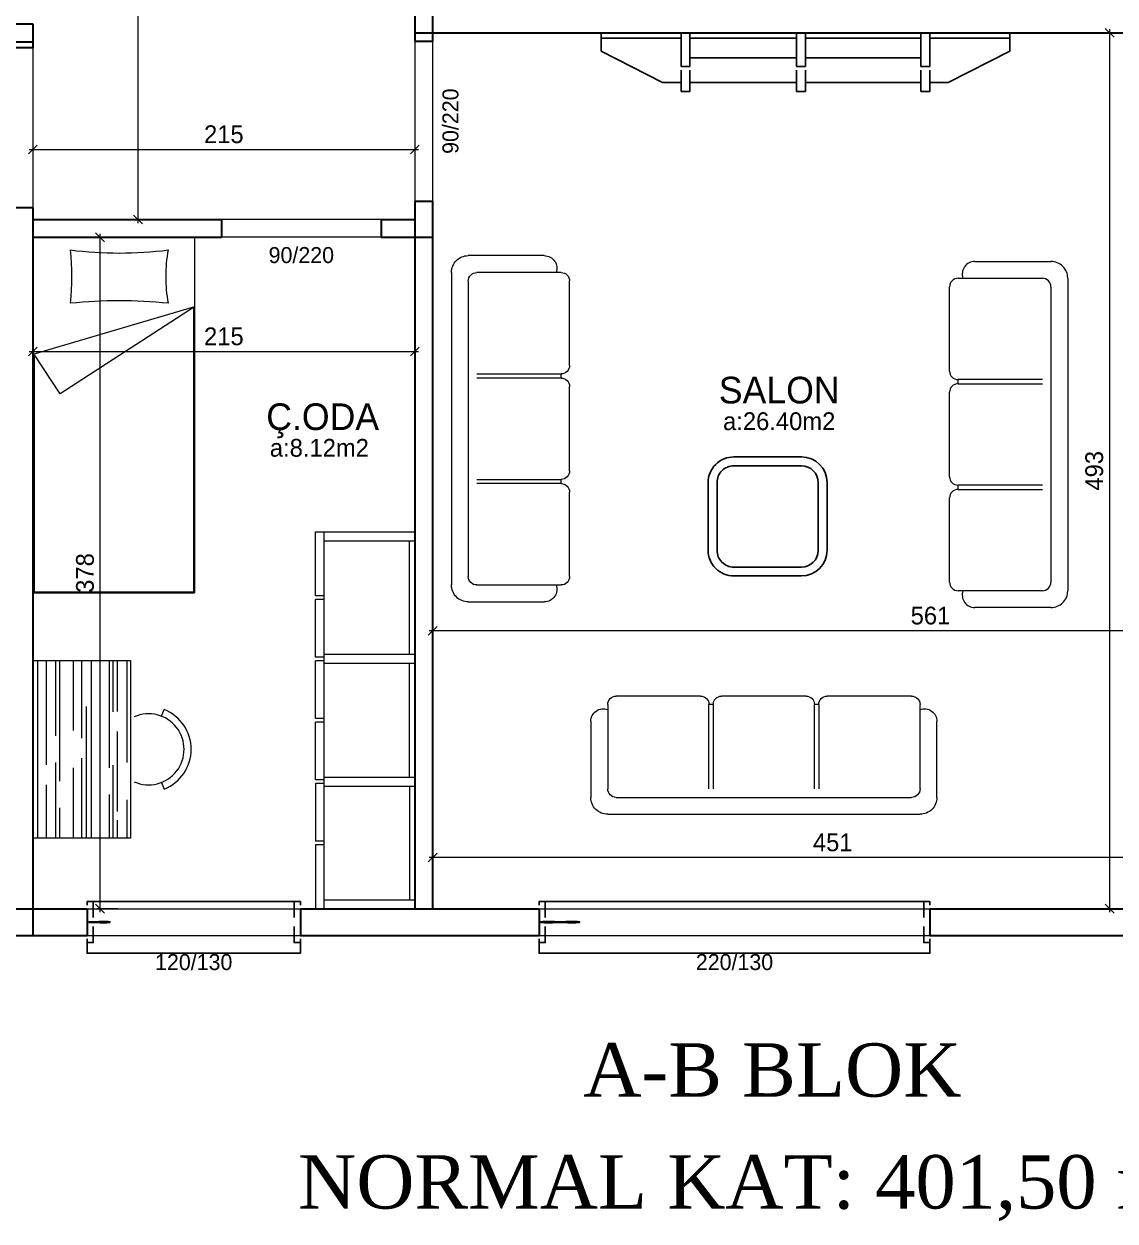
# Model space of a CAD drawing. Header units: centimetres. Extents: x 562865 to 1310255, y -148070 to 32737.
# Drawn here: x 622092 to 622706, y 22367 to 23040 of the extents above; entities that cross this region are included whole.
import ezdxf
from ezdxf.enums import TextEntityAlignment as Align

# ---------------------------------------------------------------- set-up
doc = ezdxf.new("R2010")
doc.units = ezdxf.units.CM
doc.header["$LTSCALE"] = 2.5
doc.layers.get('0').update_dxf_attribs({"color": 86})
for name, color, linetype in [('alan', 7, 'Continuous'), ('kapi-yazi', 7, 'Continuous'), ('mahal', 7, 'Continuous'), ('penc-yazi', 7, 'Continuous'), ('pencere', 7, 'Continuous')]:
    doc.layers.add(name, color=color, linetype=linetype)
for name, color, linetype, lineweight in [('DUVAR', 4, 'Continuous', 30), ('duvar-kesim', 7, 'Continuous', 0), ('GÖRÜNÜŞLER', 96, 'Continuous', 25), ('iç ölçü', 106, 'Continuous', 18)]:
    doc.layers.add(name, color=color, linetype=linetype, lineweight=lineweight)
doc.styles.add('autodim', font='times.ttf')
doc.styles.add('PINAR', font='comic.ttf')
doc.dimstyles.new('TEMİZ ÖLÇÜ', dxfattribs={"dimtxt": 10, "dimasz": 5, "dimexe": 1.8, "dimexo": 0.625, "dimgap": 3, "dimtad": 1, "dimdec": 0, "dimrnd": 0.5, "dimzin": 1, "dimdsep": 46, "dimtxsty": 'PINAR', "dimblk": 'OBLIQUE', "dimcen": 0.9, "dimdle": 2, "dimclrd": 256, "dimclre": 256, "dimclrt": 7, "dimadec": 0, "dimazin": 0, "dimtfac": 1, "dimtdec": 0, "dimtofl": 0, "dimtmove": 2, "dimatfit": 2, "dimfxl": 10, "dimfxlon": 1, "dimlwd": -1, "dimlwe": -1, "dimarcsym": 0})

# ---------------------------------------------------------------- blocks, each defined once
blk = doc.blocks.new('_Oblique')
at = {"color": 0, "linetype": 'ByBlock', "lineweight": -2}
blk.add_line((-0.5, -0.5), (0.5, 0.5), dxfattribs=at)
blk = doc.blocks.new('*D1504')
at = {"layer": 'Defpoints', "color": 0}
for p in [(622311.78, 22856.22), (622096.78, 22855.13), (622311.78, 22855.13)]:
    blk.add_point(p, dxfattribs=at)
at = {"layer": 'iç ölçü'}
for p, q in [((622094.78, 22856.22), (622313.78, 22856.22)), ((622096.78, 22855.76), (622096.78, 22858.02)), ((622311.78, 22855.76), (622311.78, 22858.02))]:
    blk.add_line(p, q, dxfattribs=at)
at = {"layer": 'iç ölçü', "linetype": 'ByBlock', "xscale": 5, "yscale": 5, "zscale": 5, "rotation": 180}
blk.add_blockref('_Oblique', (622096.78, 22856.22), dxfattribs=at)
at = {"layer": 'iç ölçü', "linetype": 'ByBlock', "xscale": 5, "yscale": 5, "zscale": 5}
blk.add_blockref('_Oblique', (622311.78, 22856.22), dxfattribs=at)
at = {"layer": 'iç ölçü', "color": 7, "insert": (622204.28, 22864.7), "char_height": 10, "attachment_point": 5, "style": 'PINAR'}
blk.add_mtext('215', dxfattribs=at)
blk = doc.blocks.new('*D1505')
at = {"layer": 'Defpoints', "color": 0}
for p in [(622215.54, 22920.49), (622134.57, 22542.78), (622215.54, 22542.78)]:
    blk.add_point(p, dxfattribs=at)
at = {"layer": 'iç ölçü'}
for p, q in [((622144.57, 22920.49), (622132.77, 22920.49)), ((622134.57, 22922.49), (622134.57, 22540.78)), ((622144.57, 22542.78), (622132.77, 22542.78))]:
    blk.add_line(p, q, dxfattribs=at)
at = {"layer": 'iç ölçü', "linetype": 'ByBlock', "xscale": 5, "yscale": 5, "zscale": 5}
for p, rotation in [((622134.57, 22920.49), 90), ((622134.57, 22542.78), 270)]:
    blk.add_blockref('_Oblique', p, dxfattribs=dict(at, rotation=rotation))
at = {"layer": 'iç ölçü', "color": 7, "insert": (622126.18, 22731.64), "char_height": 10, "attachment_point": 5, "rotation": 90, "style": 'PINAR'}
blk.add_mtext('378', dxfattribs=at)
blk = doc.blocks.new('*D1511')
at = {"layer": 'Defpoints', "color": 0}
for p in [(622155.98, 23305.49), (622171.78, 23305.49), (622177.24, 22930.49)]:
    blk.add_point(p, dxfattribs=at)
at = {"layer": 'iç ölçü'}
for p, q in [((622155.98, 22928.49), (622155.98, 23307.49)), ((622165.98, 23305.49), (622154.18, 23305.49)), ((622165.98, 22930.49), (622154.18, 22930.49))]:
    blk.add_line(p, q, dxfattribs=at)
at = {"layer": 'iç ölçü', "linetype": 'ByBlock', "xscale": 5, "yscale": 5, "zscale": 5}
for p, rotation in [((622155.98, 23305.49), 90), ((622155.98, 22930.49), 270)]:
    blk.add_blockref('_Oblique', p, dxfattribs=dict(at, rotation=rotation))
at = {"layer": 'iç ölçü', "color": 7, "insert": (622147.53, 23117.99), "char_height": 10, "attachment_point": 5, "rotation": 90, "style": 'PINAR'}
blk.add_mtext('375', dxfattribs=at)
blk = doc.blocks.new('*D1513')
at = {"layer": 'Defpoints', "color": 0}
for p in [(622096.78, 22989.09), (622311.78, 22985.8), (622311.78, 22969.89)]:
    blk.add_point(p, dxfattribs=at)
at = {"layer": 'iç ölçü'}
for p, q in [((622096.78, 22979.89), (622096.78, 22968.09)), ((622311.78, 22979.89), (622311.78, 22968.09)), ((622094.78, 22969.89), (622313.78, 22969.89))]:
    blk.add_line(p, q, dxfattribs=at)
at = {"layer": 'iç ölçü', "linetype": 'ByBlock', "xscale": 5, "yscale": 5, "zscale": 5, "rotation": 180}
blk.add_blockref('_Oblique', (622096.78, 22969.89), dxfattribs=at)
at = {"layer": 'iç ölçü', "linetype": 'ByBlock', "xscale": 5, "yscale": 5, "zscale": 5}
blk.add_blockref('_Oblique', (622311.78, 22969.89), dxfattribs=at)
at = {"layer": 'iç ölçü', "color": 7, "insert": (622204.28, 22978.38), "char_height": 10, "attachment_point": 5, "style": 'PINAR'}
blk.add_mtext('215', dxfattribs=at)
blk = doc.blocks.new('A$C24040C9F')
for p, q in [((0, 135.49), (0, 200)), ((0, 200), (91, 200)), ((91, 200), (91, 0)), ((0, 135.49), (0, 0)), ((0, 0), (91, 0))]:
    blk.add_line(p, q)
at = {"color": 33}
for p, q in [((91, 160.94), (0, 134.01)), ((91, 160.94), (15.33, 111.85)), ((15.33, 111.85), (1.01, 133.93))]:
    blk.add_line(p, q, dxfattribs=at)
at = {"color": 8}
for p, q in [((90.4, 160.76), (90.4, 0)), ((1.01, 0), (1.01, 133.93)), ((1.01, 0.6), (91, 0.6))]:
    blk.add_line(p, q, dxfattribs=at)
at = {"color": 33}
for centre, radius, start, end in [((-114.69, 177.87), 136.67, 353.69908, 6.30092), ((48.65, 412.24), 221.09, 262.85499, 277.14501), ((157.67, 177.87), 82.89, 169.57411, 190.42589), ((48.65, -94.99), 259.31, 83.91241, 96.08759)]:
    blk.add_arc(centre, radius, start, end, dxfattribs=at)
blk = doc.blocks.new('A$C355D1F9A')
for p, q in [((0, 0), (0, 212)), ((56, 212), (0, 212)), ((51, 212), (51, 0)), ((56, 176), (56, 212)), ((51, 207), (0, 207)), ((3, 143), (3, 207)), ((51, 176), (56, 176)), ((51, 174), (56, 174)), ((56, 141.5), (56, 174)), ((51, 143), (0, 143)), ((51, 141.5), (56, 141.5)), ((51, 138), (0, 138)), ((3, 138), (3, 74)), ((51, 139.5), (56, 139.5)), ((56, 139.5), (56, 107)), ((51, 107), (56, 107)), ((51, 105), (56, 105)), ((56, 105), (56, 72.5)), ((0, 74), (51, 74)), ((0, 69), (51, 69)), ((3, 69), (3, 5)), ((51, 72.5), (56, 72.5)), ((51, 70.5), (56, 70.5)), ((56, 70.5), (56, 38)), ((51, 38), (56, 38)), ((51, 36), (56, 36)), ((56, 36), (56, 0)), ((51, 5), (0, 5)), ((56, 0), (0, 0))]:
    blk.add_line(p, q)
blk = doc.blocks.new('fm-win2')
at = {"color": 8, "linetype": 'Continuous'}
for p, q in [((11, 1.4), (11, 0.2)), ((11, 1.4), (54.3, 1.4)), ((11, 0.2), (54.3, 0.2)), ((12, 1.4), (12, 0.2)), ((12.8, 3), (52.5, 3)), ((53.3, 1.4), (53.3, 0.2)), ((54.3, 1.4), (54.3, 0.2)), ((63.9, 0.3), (63.9, -0.9)), ((63.9, 0.3), (103.2, 0.3)), ((64.9, 0.3), (64.9, -0.9)), ((102.2, 0.3), (102.2, -0.9)), ((103.2, 0.3), (103.2, -0.9)), ((12.9, -1.9), (52.3, -1.9)), ((63.9, -0.9), (103.2, -0.9)), ((65.4, -3.3), (101.6, -3.3))]:
    blk.add_line(p, q, dxfattribs=at)
at = {"linetype": 'Continuous'}
for points in [[(7, -1.8), (0, -1.8), (0, 1.8), (7, 1.8)], [(7.5, -1.7), (7.5, -0.1), (7.2, -0.1), (7.2, 0.2), (7.5, 0.2), (7.5, 0.7), (7.2, 0.7), (7.2, 1), (7.5, 1), (7.5, 2), (6.2, 2), (6.2, 2.7), (5.6, 2.7), (5.5, 2), (5.2, 2), (5.4, 3), (12.5, 3), (12.7, 2), (12.4, 2), (12.3, 2.7), (11.7, 2.7), (11.7, 2), (10.5, 2), (10.5, 1), (10.8, 1), (10.8, 0.7), (10.5, 0.7), (10.5, 0.2), (10.8, 0.2), (10.8, -0.1), (10.5, -0.1), (10.5, -1.7), (10.8, -1.7), (10.8, -2), (7.2, -2), (7.2, -1.7)], [(58, 2), (59.2, 2), (59.2, 2.7), (59.8, 2.7), (59.9, 2), (60.2, 2), (60, 3), (52.8, 3), (52.6, 2), (52.9, 2), (53, 2.7), (53.5, 2.7), (53.5, 2), (54.7, 2), (54.7, 1), (54.4, 1), (54.4, 0.7), (54.7, 0.7), (54.7, 0.2), (54.4, 0.2), (54.4, -0.1), (54.7, -0.1), (54.7, -1.7), (54.4, -1.7), (54.4, -2), (58.3, -2), (58.3, -1.7), (58, -1.7), (58, -0.1), (58.3, -0.1), (58.3, 0.2), (58, 0.2), (58, 0.7), (58.3, 0.7), (58.3, 1), (58, 1)], [(63.1, -1.2), (63.1, 0.9), (63.9, 0.9), (63.9, 1.6), (64.4, 1.6), (64.5, 0.9), (64.9, 0.9), (64.7, 1.9), (59.8, 1.9), (59.8, 1.6), (59.9, 1.6), (59.9, 0.8), (59.1, 0.8), (59.1, -0.2), (60.1, -0.2), (60.1, -1.8), (59.1, -1.8), (59.1, -2.3), (57.5, -2.3), (57.5, -3.5), (63.4, -3.5), (63.4, -3.2), (63.1, -3.2), (63.1, -1.4), (63.4, -1.4), (63.4, -1.2)], [(104, -1.4), (103.7, -1.4), (103.7, -1.2), (104, -1.2), (104, 0.9), (103.1, 0.9), (103.1, 1.6), (102.6, 1.6), (102.5, 0.9), (102.2, 0.9), (102.4, 1.9), (107.3, 1.9), (107.3, 1.6), (107.2, 1.6), (107.2, 0.8), (108, 0.8), (108, -0.2), (107, -0.2), (107, -1.8), (108, -1.8), (108, -2.3), (109.5, -2.3), (109.5, -3.5), (103.7, -3.5), (103.7, -3.2), (104, -3.2)], [(109, 0.7), (108.7, 0.7), (108.7, 1), (109, 1), (109, 2), (107.8, 2), (107.8, 2.7), (107.2, 2.7), (107.1, 2), (106.8, 2), (107, 3), (114.4, 3), (114.6, 2), (114.2, 2), (114.1, 2.7), (113.6, 2.7), (113.6, 2), (112.3, 2), (112.3, 1), (112.6, 1), (112.6, 0.7), (112.3, 0.7), (112.3, 0.2), (112.6, 0.2), (112.6, -0.1), (112.3, -0.1), (112.3, -1.7), (112.6, -1.7), (112.6, -2), (108.7, -2), (108.7, -1.7), (109, -1.7), (109, -0.1), (108.7, -0.1), (108.7, 0.2), (109, 0.2)], [(113, -1.8), (120, -1.8), (120, 1.8), (113, 1.8)]]:
    blk.add_lwpolyline(points, close=True, dxfattribs=at)
at = {"color": 8, "linetype": 'Continuous'}
blk.add_lwpolyline([(63.4, 1.9), (65.2, 3.7), (101.8, 3.7), (103.6, 1.9)], dxfattribs=at)
for points in [[(10.9, -1.4), (10.9, -1.9), (12.6, -1.9), (12.6, -0.5), (12.3, -0.5), (12.3, -1), (11.8, -1), (11.8, -0.5), (11.5, -0.5), (11.5, -1.1), (10.7, -1.1), (10.7, -0.5), (10.6, -0.5), (10.6, -1.4)], [(54.3, -1.4), (54.3, -1.9), (52.6, -1.9), (52.6, -0.5), (52.9, -0.5), (52.9, -1), (53.4, -1), (53.4, -0.5), (53.7, -0.5), (53.7, -1.1), (54.5, -1.1), (54.5, -0.5), (54.6, -0.5), (54.6, -1.4)], [(63.2, -2.4), (63.5, -2.4), (63.5, -3.3), (65.2, -3.3), (65.2, -1.6), (64.9, -1.6), (64.9, -2.1), (64.4, -2.1), (64.4, -1.6), (64.1, -1.6), (64.1, -2.1), (63.3, -2.1), (63.3, -1.6), (63.2, -1.6)], [(103.9, -2.4), (103.6, -2.4), (103.6, -3.3), (101.9, -3.3), (101.9, -1.6), (102.2, -1.6), (102.2, -2.1), (102.7, -2.1), (102.7, -1.6), (103, -1.6), (103, -2.1), (103.8, -2.1), (103.8, -1.6), (103.9, -1.6)]]:
    blk.add_lwpolyline(points, close=True, dxfattribs=at)
blk = doc.blocks.new('Table-4')
at = {"color": 33}
for p, q in [((-18.61, 72.46), (-22.33, 73.93)), ((18.61, 72.46), (22.33, 73.93)), ((-50, 0), (-50, 55)), ((-50, 55), (50, 55)), ((50, 55), (50, 0)), ((50, 0), (-50, 0))]:
    blk.add_line(p, q, dxfattribs=at)
at = {"color": 8}
for p, q in [((-50, 52.95), (7.5, 52.95)), ((-50, 47.4), (-21.3, 47.4)), ((-10.05, 47.4), (34.95, 47.4)), ((28.5, 52.95), (50, 52.95)), ((39.9, 47.4), (50, 47.4)), ((-50, 45), (-21, 45)), ((-49.5, 42.9), (10.5, 42.9)), ((9, 45), (50, 45)), ((25.5, 42.9), (50, 42.9)), ((-50, 32.85), (50, 32.85)), ((-50, 27.45), (-6.3, 27.45)), ((-24, 30), (50, 30)), ((4.95, 27.45), (49.95, 27.45)), ((-50, 22.8), (-10.5, 22.8)), ((10.5, 22.8), (50, 22.8)), ((-50, 15), (18, 15)), ((33, 15), (50, 15)), ((-50, 12.75), (-7.5, 12.75)), ((-50, 7.5), (8.7, 7.5)), ((7.5, 12.75), (50, 12.75)), ((19.95, 7.5), (50, 7.5)), ((-50, 2.7), (49.5, 2.7))]:
    blk.add_line(p, q, dxfattribs=at)
at = {"color": 33}
blk.add_arc((0, 65.13), 24, 21.5068, 158.4932, dxfattribs=at)
at = {"color": 0}
blk.add_arc((0, 65.13), 20, 336.31075, 203.68925, dxfattribs=at)
blk = doc.blocks.new('*D1526')
at = {"layer": 'Defpoints', "color": 0}
for p in [(622641.84, 23035.49), (622666.44, 22542.78), (622702.74, 22542.78)]:
    blk.add_point(p, dxfattribs=at)
at = {"layer": 'iç ölçü'}
for p, q in [((622702.74, 23037.49), (622702.74, 22540.78)), ((622692.74, 23035.49), (622704.54, 23035.49)), ((622692.74, 22542.78), (622704.54, 22542.78))]:
    blk.add_line(p, q, dxfattribs=at)
at = {"layer": 'iç ölçü', "linetype": 'ByBlock', "xscale": 5, "yscale": 5, "zscale": 5}
for p, rotation in [((622702.74, 23035.49), 90), ((622702.74, 22542.78), 270)]:
    blk.add_blockref('_Oblique', p, dxfattribs=dict(at, rotation=rotation))
at = {"layer": 'iç ölçü', "color": 7, "insert": (622694.14, 22789.14), "char_height": 10, "attachment_point": 5, "rotation": 90, "style": 'PINAR'}
blk.add_mtext('493', dxfattribs=at)
blk = doc.blocks.new('*D1527')
at = {"layer": 'Defpoints', "color": 0}
for p in [(622882.1, 22768.17), (622321.78, 22724.87), (622321.78, 22699.12)]:
    blk.add_point(p, dxfattribs=at)
at = {"layer": 'iç ölçü'}
for p, q in [((622321.78, 22709.12), (622321.78, 22697.32)), ((622882.1, 22709.12), (622882.1, 22697.32)), ((622884.1, 22699.12), (622319.78, 22699.12))]:
    blk.add_line(p, q, dxfattribs=at)
at = {"layer": 'iç ölçü', "linetype": 'ByBlock', "xscale": 5, "yscale": 5, "zscale": 5, "rotation": 180}
blk.add_blockref('_Oblique', (622321.78, 22699.12), dxfattribs=at)
at = {"layer": 'iç ölçü', "linetype": 'ByBlock', "xscale": 5, "yscale": 5, "zscale": 5}
blk.add_blockref('_Oblique', (622882.1, 22699.12), dxfattribs=at)
at = {"layer": 'iç ölçü', "color": 7, "insert": (622601.94, 22707.64), "char_height": 10, "attachment_point": 5, "style": 'PINAR'}
blk.add_mtext('561', dxfattribs=at)
blk = doc.blocks.new('*D1529')
at = {"layer": 'Defpoints', "color": 0}
for p in [(622321.78, 22590.28), (622772.1, 22590.28), (622321.78, 22571.57)]:
    blk.add_point(p, dxfattribs=at)
at = {"layer": 'iç ölçü'}
for p, q in [((622321.78, 22581.57), (622321.78, 22569.77)), ((622772.1, 22581.57), (622772.1, 22569.77)), ((622774.1, 22571.57), (622319.78, 22571.57))]:
    blk.add_line(p, q, dxfattribs=at)
at = {"layer": 'iç ölçü', "linetype": 'ByBlock', "xscale": 5, "yscale": 5, "zscale": 5, "rotation": 180}
blk.add_blockref('_Oblique', (622321.78, 22571.57), dxfattribs=at)
at = {"layer": 'iç ölçü', "linetype": 'ByBlock', "xscale": 5, "yscale": 5, "zscale": 5}
blk.add_blockref('_Oblique', (622772.1, 22571.57), dxfattribs=at)
at = {"layer": 'iç ölçü', "color": 7, "insert": (622546.94, 22580.06), "char_height": 10, "attachment_point": 5, "style": 'PINAR'}
blk.add_mtext('451', dxfattribs=at)
blk = doc.blocks.new('A$C3A3D5CC0')
at = {"color": 33}
for p, q in [((9.5, 194.75), (52.25, 194.75)), ((0, 9.5), (0, 185.25)), ((52.25, 0), (9.5, 0))]:
    blk.add_line(p, q, dxfattribs=at)
for p, q in [((14.25, 185.25), (61.75, 185.25)), ((9.5, 14.25), (9.5, 180.5)), ((66.5, 180.5), (66.5, 133)), ((61.75, 128.25), (14.25, 128.25)), ((61.75, 128.25), (61.75, 125.87)), ((14.25, 125.87), (61.75, 125.87)), ((66.5, 121.12), (66.5, 73.62)), ((61.75, 68.87), (14.25, 68.87)), ((61.75, 68.87), (61.75, 66.5)), ((9.5, 14.25), (9.5, 61.75)), ((14.25, 66.5), (61.75, 66.5)), ((66.5, 61.75), (66.5, 14.25)), ((61.75, 9.5), (14.25, 9.5))]:
    blk.add_line(p, q)
for centre, radius, start, end in [((9.5, 185.25), 9.5, 89.99996, 180.00004), ((52.25, 187.62), 7.12, 340.52878, 90.00004), ((9.5, 9.5), 9.5, 179.99996, 270.00004), ((52.25, 7.12), 7.12, 269.99996, 19.47122)]:
    blk.add_arc(centre, radius, start, end, dxfattribs=at)
for centre, start, end in [((14.25, 180.5), 89.99996, 180.00004), ((61.75, 180.5), 359.99996, 90.00004), ((61.75, 133), 269.99996, 0.00004), ((61.75, 121.12), 359.99996, 90.00004), ((61.75, 73.62), 269.99996, 0.00004), ((61.75, 61.75), 359.99996, 90.00004), ((14.25, 14.25), 179.99996, 270.00004), ((61.75, 14.25), 269.99996, 0.00004)]:
    blk.add_arc(centre, 4.75, start, end)
blk = doc.blocks.new('fm-win3')
at = {"color": 8, "linetype": 'Continuous'}
for p, q in [((16.9, 0.3), (16.9, -0.9)), ((56, 0.3), (16.9, 0.3)), ((17.9, 0.3), (17.9, -0.9)), ((55, 0.3), (55, -0.9)), ((56, 0.3), (56, -0.9)), ((65.6, 1.4), (65.6, 0.2)), ((65.6, 1.4), (114.3, 1.4)), ((65.6, 0.2), (114.3, 0.2)), ((66.6, 1.4), (66.6, 0.2)), ((67.4, 3), (112.5, 3)), ((113.3, 1.4), (113.3, 0.2)), ((114.3, 1.4), (114.3, 0.2)), ((123.9, 0.3), (123.9, -0.9)), ((123.9, 0.3), (163.2, 0.3)), ((124.9, 0.3), (124.9, -0.9)), ((162.2, 0.3), (162.2, -0.9)), ((163.2, 0.3), (163.2, -0.9)), ((56, -0.9), (16.9, -0.9)), ((54.5, -3.3), (18.4, -3.3)), ((67.5, -1.8), (112.3, -1.8)), ((123.9, -0.9), (163.2, -0.9)), ((125.4, -3.3), (161.6, -3.3))]:
    blk.add_line(p, q, dxfattribs=at)
at = {"linetype": 'Continuous'}
for points in [[(7, -1.8), (0, -1.8), (0, 1.8), (7, 1.8)], [(11, 0.7), (11.3, 0.7), (11.3, 1), (11, 1), (11, 2), (12.2, 2), (12.2, 2.7), (12.8, 2.7), (12.9, 2), (13.2, 2), (13, 3), (5.6, 3), (5.4, 2), (5.8, 2), (5.9, 2.7), (6.4, 2.7), (6.4, 2), (7.7, 2), (7.7, 1), (7.4, 1), (7.4, 0.7), (7.7, 0.7), (7.7, 0.2), (7.4, 0.2), (7.4, -0.1), (7.7, -0.1), (7.7, -1.7), (7.4, -1.7), (7.4, -2), (11.3, -2), (11.3, -1.7), (11, -1.7), (11, -0.1), (11.3, -0.1), (11.3, 0.2), (11, 0.2)], [(16.1, -1.4), (16.4, -1.4), (16.4, -1.2), (16.1, -1.2), (16.1, 0.9), (16.9, 0.9), (16.9, 1.6), (17.4, 1.6), (17.5, 0.9), (17.9, 0.9), (17.7, 1.9), (12.8, 1.9), (12.8, 1.6), (12.9, 1.6), (12.9, 0.8), (12.1, 0.8), (12.1, -0.2), (13.1, -0.2), (13.1, -1.8), (12.1, -1.8), (12.1, -2.3), (10.5, -2.3), (10.5, -3.5), (16.4, -3.5), (16.4, -3.2), (16.1, -3.2)], [(56.8, -1.2), (56.8, 0.9), (56, 0.9), (56, 1.6), (55.4, 1.6), (55.3, 0.9), (55, 0.9), (55.2, 1.9), (60.1, 1.9), (60.1, 1.6), (60, 1.6), (60, 0.8), (60.8, 0.8), (60.8, -0.2), (59.8, -0.2), (59.8, -1.8), (60.8, -1.8), (60.8, -2.3), (62.4, -2.3), (62.4, -3.5), (56.5, -3.5), (56.5, -3.2), (56.8, -3.2), (56.8, -1.4), (56.5, -1.4), (56.5, -1.2)], [(62.1, -1.7), (62.1, -0.1), (61.8, -0.1), (61.8, 0.2), (62.1, 0.2), (62.1, 0.7), (61.8, 0.7), (61.8, 1), (62.1, 1), (62.1, 2), (60.8, 2), (60.8, 2.7), (60.2, 2.7), (60.1, 2), (59.8, 2), (60, 3), (67.1, 3), (67.3, 2), (67, 2), (66.9, 2.7), (66.3, 2.7), (66.3, 2), (65.1, 2), (65.1, 1), (65.4, 1), (65.4, 0.7), (65.1, 0.7), (65.1, 0.2), (65.4, 0.2), (65.4, -0.1), (65.1, -0.1), (65.1, -1.7), (65.4, -1.7), (65.4, -2), (61.8, -2), (61.8, -1.7)], [(118, 2), (119.2, 2), (119.2, 2.7), (119.8, 2.7), (119.9, 2), (120.2, 2), (120, 3), (112.8, 3), (112.6, 2), (112.9, 2), (113, 2.7), (113.5, 2.7), (113.5, 2), (114.7, 2), (114.7, 1), (114.4, 1), (114.4, 0.7), (114.7, 0.7), (114.7, 0.2), (114.4, 0.2), (114.4, -0.1), (114.7, -0.1), (114.7, -1.7), (114.4, -1.7), (114.4, -2), (118.3, -2), (118.3, -1.7), (118, -1.7), (118, -0.1), (118.3, -0.1), (118.3, 0.2), (118, 0.2), (118, 0.7), (118.3, 0.7), (118.3, 1), (118, 1)], [(123.1, -1.2), (123.1, 0.9), (123.9, 0.9), (123.9, 1.6), (124.4, 1.6), (124.5, 0.9), (124.9, 0.9), (124.7, 1.9), (119.8, 1.9), (119.8, 1.6), (119.9, 1.6), (119.9, 0.8), (119.1, 0.8), (119.1, -0.2), (120.1, -0.2), (120.1, -1.8), (119.1, -1.8), (119.1, -2.3), (117.5, -2.3), (117.5, -3.5), (123.4, -3.5), (123.4, -3.2), (123.1, -3.2), (123.1, -1.4), (123.4, -1.4), (123.4, -1.2)], [(164, -1.4), (163.7, -1.4), (163.7, -1.2), (164, -1.2), (164, 0.9), (163.1, 0.9), (163.1, 1.6), (162.6, 1.6), (162.5, 0.9), (162.2, 0.9), (162.4, 1.9), (167.3, 1.9), (167.3, 1.6), (167.2, 1.6), (167.2, 0.8), (168, 0.8), (168, -0.2), (167, -0.2), (167, -1.8), (168, -1.8), (168, -2.3), (169.5, -2.3), (169.5, -3.5), (163.7, -3.5), (163.7, -3.2), (164, -3.2)], [(169, 0.7), (168.7, 0.7), (168.7, 1), (169, 1), (169, 2), (167.8, 2), (167.8, 2.7), (167.2, 2.7), (167.1, 2), (166.8, 2), (167, 3), (174.4, 3), (174.6, 2), (174.2, 2), (174.1, 2.7), (173.6, 2.7), (173.6, 2), (172.3, 2), (172.3, 1), (172.6, 1), (172.6, 0.7), (172.3, 0.7), (172.3, 0.2), (172.6, 0.2), (172.6, -0.1), (172.3, -0.1), (172.3, -1.7), (172.6, -1.7), (172.6, -2), (168.7, -2), (168.7, -1.7), (169, -1.7), (169, -0.1), (168.7, -0.1), (168.7, 0.2), (169, 0.2)], [(173, -1.8), (180, -1.8), (180, 1.8), (173, 1.8)]]:
    blk.add_lwpolyline(points, close=True, dxfattribs=at)
at = {"color": 8, "linetype": 'Continuous'}
for points in [[(56.4, 1.9), (54.6, 3.7), (18.2, 3.7), (16.4, 1.9)], [(123.4, 1.9), (125.2, 3.7), (161.8, 3.7), (163.6, 1.9)]]:
    blk.add_lwpolyline(points, dxfattribs=at)
for points in [[(16.2, -2.4), (16.5, -2.4), (16.5, -3.3), (18.2, -3.3), (18.2, -1.6), (17.9, -1.6), (17.9, -2.1), (17.4, -2.1), (17.4, -1.6), (17.1, -1.6), (17.1, -2.1), (16.3, -2.1), (16.3, -1.6), (16.2, -1.6)], [(56.7, -2.4), (56.4, -2.4), (56.4, -3.3), (54.7, -3.3), (54.7, -1.6), (55, -1.6), (55, -2.1), (55.5, -2.1), (55.5, -1.6), (55.8, -1.6), (55.8, -2.1), (56.6, -2.1), (56.6, -1.6), (56.7, -1.6)], [(65.5, -1.4), (65.5, -1.8), (67.2, -1.8), (67.2, -0.4), (66.9, -0.4), (66.9, -0.9), (66.4, -0.9), (66.4, -0.4), (66.1, -0.4), (66.1, -1.1), (65.3, -1.1), (65.3, -0.4), (65.2, -0.4), (65.2, -1.4)], [(114.3, -1.4), (114.3, -1.8), (112.6, -1.8), (112.6, -0.4), (112.9, -0.4), (112.9, -0.9), (113.4, -0.9), (113.4, -0.4), (113.7, -0.4), (113.7, -1.1), (114.5, -1.1), (114.5, -0.4), (114.6, -0.4), (114.6, -1.4)], [(123.2, -2.4), (123.5, -2.4), (123.5, -3.3), (125.2, -3.3), (125.2, -1.6), (124.9, -1.6), (124.9, -2.1), (124.4, -2.1), (124.4, -1.6), (124.1, -1.6), (124.1, -2.1), (123.3, -2.1), (123.3, -1.6), (123.2, -1.6)], [(163.9, -2.4), (163.6, -2.4), (163.6, -3.3), (161.9, -3.3), (161.9, -1.6), (162.2, -1.6), (162.2, -2.1), (162.7, -2.1), (162.7, -1.6), (163, -1.6), (163, -2.1), (163.8, -2.1), (163.8, -1.6), (163.9, -1.6)]]:
    blk.add_lwpolyline(points, close=True, dxfattribs=at)
blk = doc.blocks.new('A$C632D768A')
at = {"color": 33}
for p, q in [((22.62, 230), (5, 195.38)), ((22.62, 230), (33, 230)), ((30, 185), (30, 230)), ((33, 180), (33, 230)), ((5, 185), (5, 195.38)), ((33, 50), (33, 185)), ((5, 115), (5, 180)), ((30, 115), (30, 180)), ((33, 115), (33, 110)), ((5, 110), (5, 50)), ((30, 110), (30, 50)), ((33, 50), (33, 0)), ((5, 45), (5, 34.62)), ((30, 45), (30, 0)), ((22.62, 0), (5, 34.62)), ((22.62, 0), (33, 0))]:
    blk.add_line(p, q, dxfattribs=at)
for p, q in [((12, 185), (0, 185)), ((0, 180), (0, 185)), ((33, 185), (14, 185)), ((14, 180), (14, 185)), ((12, 180), (0, 180)), ((33, 180), (14, 180)), ((19, 115), (19, 180)), ((0, 115), (12, 115)), ((0, 115), (0, 110)), ((14, 115), (33, 115)), ((14, 115), (14, 110)), ((0, 110), (12, 110)), ((14, 110), (33, 110)), ((19, 110), (19, 50)), ((0, 50), (0, 45)), ((12, 50), (0, 50)), ((14, 50), (14, 45)), ((33, 50), (14, 50)), ((12, 45), (0, 45)), ((33, 45), (14, 45))]:
    blk.add_line(p, q)

msp = doc.modelspace()

# ---------------------------------------------------------------- linework, layer by layer
at = {"color": 33}
for points in [[(622476.81, 22782.46, -0.414214), (622491.31, 22796.96), (622529.31, 22796.96, -0.413154), (622543.81, 22782.51), (622543.81, 22744.41, -0.413154), (622529.31, 22729.96), (622491.31, 22729.96, -0.414214), (622476.81, 22744.46)], [(622481.81, 22782.46, -0.414214), (622491.31, 22791.96), (622529.31, 22791.96, -0.412904), (622538.81, 22782.5), (622538.81, 22744.42, -0.412904), (622529.31, 22734.96), (622491.31, 22734.96, -0.414214), (622481.81, 22744.46)]]:
    msp.add_lwpolyline(points, format="xyb", close=True, dxfattribs=at)
at = {"layer": 'DUVAR'}
for p, q in [((622311.78, 23201.38), (622311.78, 23030.8)), ((622321.78, 23201.38), (622321.78, 23030.8)), ((622075.46, 23040.49), (622096.78, 23040.49)), ((622096.78, 23040.49), (622096.78, 23027.06)), ((622075.46, 23030.49), (622096.78, 23030.49)), ((622311.78, 23035.49), (622882.1, 23035.49)), ((622311.78, 23030.8), (622321.78, 23030.8)), ((622096.78, 23027.06), (622086.78, 23027.06)), ((622096.78, 22937.06), (622086.78, 22937.06)), ((622096.78, 22937.06), (622096.78, 22527.78)), ((622311.78, 22940.8), (622311.78, 22542.78)), ((622311.78, 22940.8), (622321.78, 22940.8)), ((622321.78, 22940.8), (622321.78, 22542.78)), ((622096.78, 22930.49), (622202.89, 22930.49)), ((622202.89, 22930.49), (622202.89, 22920.49)), ((622292.89, 22930.49), (622311.78, 22930.49)), ((622292.89, 22930.49), (622292.89, 22920.49)), ((622096.78, 22920.49), (622202.89, 22920.49)), ((622292.89, 22920.49), (622321.78, 22920.49)), ((621983.25, 22542.78), (622127.33, 22542.78)), ((622127.33, 22542.78), (622127.33, 22527.78)), ((622247.33, 22542.78), (622247.33, 22527.78)), ((622247.33, 22542.78), (622381.65, 22542.78)), ((622381.65, 22542.78), (622381.65, 22527.78)), ((622601.65, 22542.78), (622772.1, 22542.78)), ((622601.65, 22542.78), (622601.65, 22527.78)), ((621983.25, 22527.78), (622127.33, 22527.78)), ((622247.33, 22527.78), (622381.65, 22527.78)), ((622601.65, 22527.78), (622897.1, 22527.78))]:
    msp.add_line(p, q, dxfattribs=at)
at = {"layer": 'duvar-kesim'}
for p, q in [((622311.78, 23030.8), (622311.78, 22940.8)), ((622321.78, 23030.8), (622321.78, 22940.8)), ((622096.78, 23027.06), (622096.78, 22937.06)), ((622292.89, 22930.49), (622202.89, 22930.49)), ((622292.89, 22920.49), (622202.89, 22920.49)), ((622127.33, 22542.78), (622247.33, 22542.78)), ((622381.65, 22542.78), (622601.65, 22542.78)), ((622127.33, 22527.78), (622247.33, 22527.78)), ((622381.65, 22527.78), (622601.65, 22527.78))]:
    msp.add_line(p, q, dxfattribs=at)
at = {"layer": 'pencere'}
for points in [[(622127.33, 22544.78), (622127.33, 22546.78), (622130.83, 22546.78), (622130.83, 22537.78)], [(622127.33, 22546.78), (622247.33, 22546.78)], [(622247.33, 22544.78), (622247.33, 22546.78), (622243.83, 22546.78), (622243.83, 22537.78)], [(622381.65, 22544.78), (622381.65, 22546.78), (622385.15, 22546.78), (622385.15, 22537.78)], [(622381.65, 22546.78), (622601.65, 22546.78)], [(622601.65, 22544.78), (622601.65, 22546.78), (622598.15, 22546.78), (622598.15, 22537.78)], [(622127.33, 22525.78), (622127.33, 22523.78), (622130.83, 22523.78), (622130.83, 22532.78)], [(622247.33, 22525.78), (622247.33, 22523.78), (622243.83, 22523.78), (622243.83, 22532.78)], [(622381.65, 22525.78), (622381.65, 22523.78), (622385.15, 22523.78), (622385.15, 22532.78)], [(622601.65, 22525.78), (622601.65, 22523.78), (622598.15, 22523.78), (622598.15, 22532.78)], [(622127.33, 22523.78), (622127.33, 22517.78), (622247.33, 22517.78), (622247.33, 22523.78)], [(622381.65, 22523.78), (622381.65, 22517.78), (622601.65, 22517.78), (622601.65, 22523.78)]]:
    msp.add_lwpolyline(points, dxfattribs=at)

# ---------------------------------------------------------------- block references
at = {"layer": 'GÖRÜNÜŞLER', "xscale": -1, "rotation": 270}
msp.add_blockref('A$C632D768A', (622416.6, 23002.49), dxfattribs=at)
at = {"layer": 'iç ölçü'}
msp.add_blockref('A$C24040C9F', (622096.78, 22720.49), dxfattribs=at)
at = {"layer": 'iç ölçü', "xscale": -1}
for p, rotation in [((622332.34, 22910.15), 180), ((622410.8, 22595.91), 270)]:
    msp.add_blockref('A$C3A3D5CC0', p, dxfattribs=dict(at, rotation=rotation))
at = {"layer": 'iç ölçü'}
for name, p, rotation in [('A$C3A3D5CC0', (622679.18, 22906.92), 180), ('A$C355D1F9A', (622311.78, 22754.78), 180), ('Table-4', (622096.78, 22632.45), 270)]:
    msp.add_blockref(name, p, dxfattribs=dict(at, rotation=rotation))
at = {"layer": 'pencere'}
for name, p, xscale, yscale, zscale in [('fm-win2', (622128.33, 22535.28), 0.09833333333335759, -0.1000000000003638, 0.0983333333333333), ('fm-win3', (622382.65, 22535.28), 0.1211111111333594, -0.09999999999854481, 0.1211111111111112)]:
    msp.add_blockref(name, p, dxfattribs=dict(at, xscale=xscale, yscale=yscale, zscale=zscale))

# ---------------------------------------------------------------- texts
at = {"layer": 'alan', "style": 'PINAR'}
for s, p in [('a:26.40m2', (622516.81, 22812.03)), ('a:8.12m2 ', (622259.9, 22797.06))]:
    msp.add_text(s, height=10, dxfattribs=at).set_placement(p, align=Align.CENTER)
at = {"layer": 'kapi-yazi', "style": 'PINAR'}
for rotation, p in [(90, (622331.78, 22985.8)), (0, (622247.89, 22910.49))]:
    msp.add_text('90/220', height=9, rotation=rotation, dxfattribs=at).set_placement(p, align=Align.MIDDLE_CENTER)
at = {"layer": 'mahal'}
for s, height, style, p in [('SALON', 15, 'PINAR', (622516.81, 22827.03)), ('Ç.ODA', 15, 'PINAR', (622259.9, 22812.06)), ('A-B BLOK', 30, 'autodim', (622512.95, 22437.11)), ('NORMAL KAT: 401,50 m²', 30, 'autodim', (622500.85, 22374.14))]:
    msp.add_text(s, height=height, dxfattribs=dict(at, style=style)).set_placement(p, align=Align.CENTER)
at = {"layer": 'penc-yazi', "style": 'PINAR'}
for s, p in [('120/130', (622187.33, 22512.78)), ('220/130', (622491.65, 22512.78))]:
    msp.add_text(s, height=9, dxfattribs=at).set_placement(p, align=Align.MIDDLE_CENTER)

# ---------------------------------------------------------------- dimensions: what is measured, and where the dimension line sits
at = {"layer": 'iç ölçü'}
for base, p1, p2, picture, middle in [((622155.98, 23305.49), (622177.24, 22930.49), (622171.78, 23305.49), '*D1511', (622147.53, 23117.99)), ((622702.74, 22542.78), (622641.84, 23035.49), (622666.44, 22542.78), '*D1526', (622694.14, 22789.14)), ((622134.57, 22542.78), (622215.54, 22920.49), (622215.54, 22542.78), '*D1505', (622126.18, 22731.64))]:
    dim = msp.add_linear_dim(base=base, p1=p1, p2=p2, angle=90, dimstyle='TEMİZ ÖLÇÜ', override={"dimarcsym": 1}, dxfattribs=at)
    dim.commit()
    dim.dimension.update_dxf_attribs({"geometry": picture, "text_midpoint": middle})
for base, p1, p2, picture, middle in [((622311.78, 22969.89), (622096.78, 22989.09), (622311.78, 22985.8), '*D1513', (622204.28, 22978.38)), ((622311.78, 22856.22), (622096.78, 22855.13), (622311.78, 22855.13), '*D1504', (622204.28, 22864.7)), ((622321.78, 22699.12), (622882.1, 22768.17), (622321.78, 22724.87), '*D1527', (622601.94, 22707.64)), ((622321.78, 22571.57), (622772.1, 22590.28), (622321.78, 22590.28), '*D1529', (622546.94, 22580.06))]:
    dim = msp.add_linear_dim(base=base, p1=p1, p2=p2, dimstyle='TEMİZ ÖLÇÜ', override={"dimarcsym": 1}, dxfattribs=at)
    dim.commit()
    dim.dimension.update_dxf_attribs({"geometry": picture, "text_midpoint": middle})

doc.saveas('drawing.dxf')
